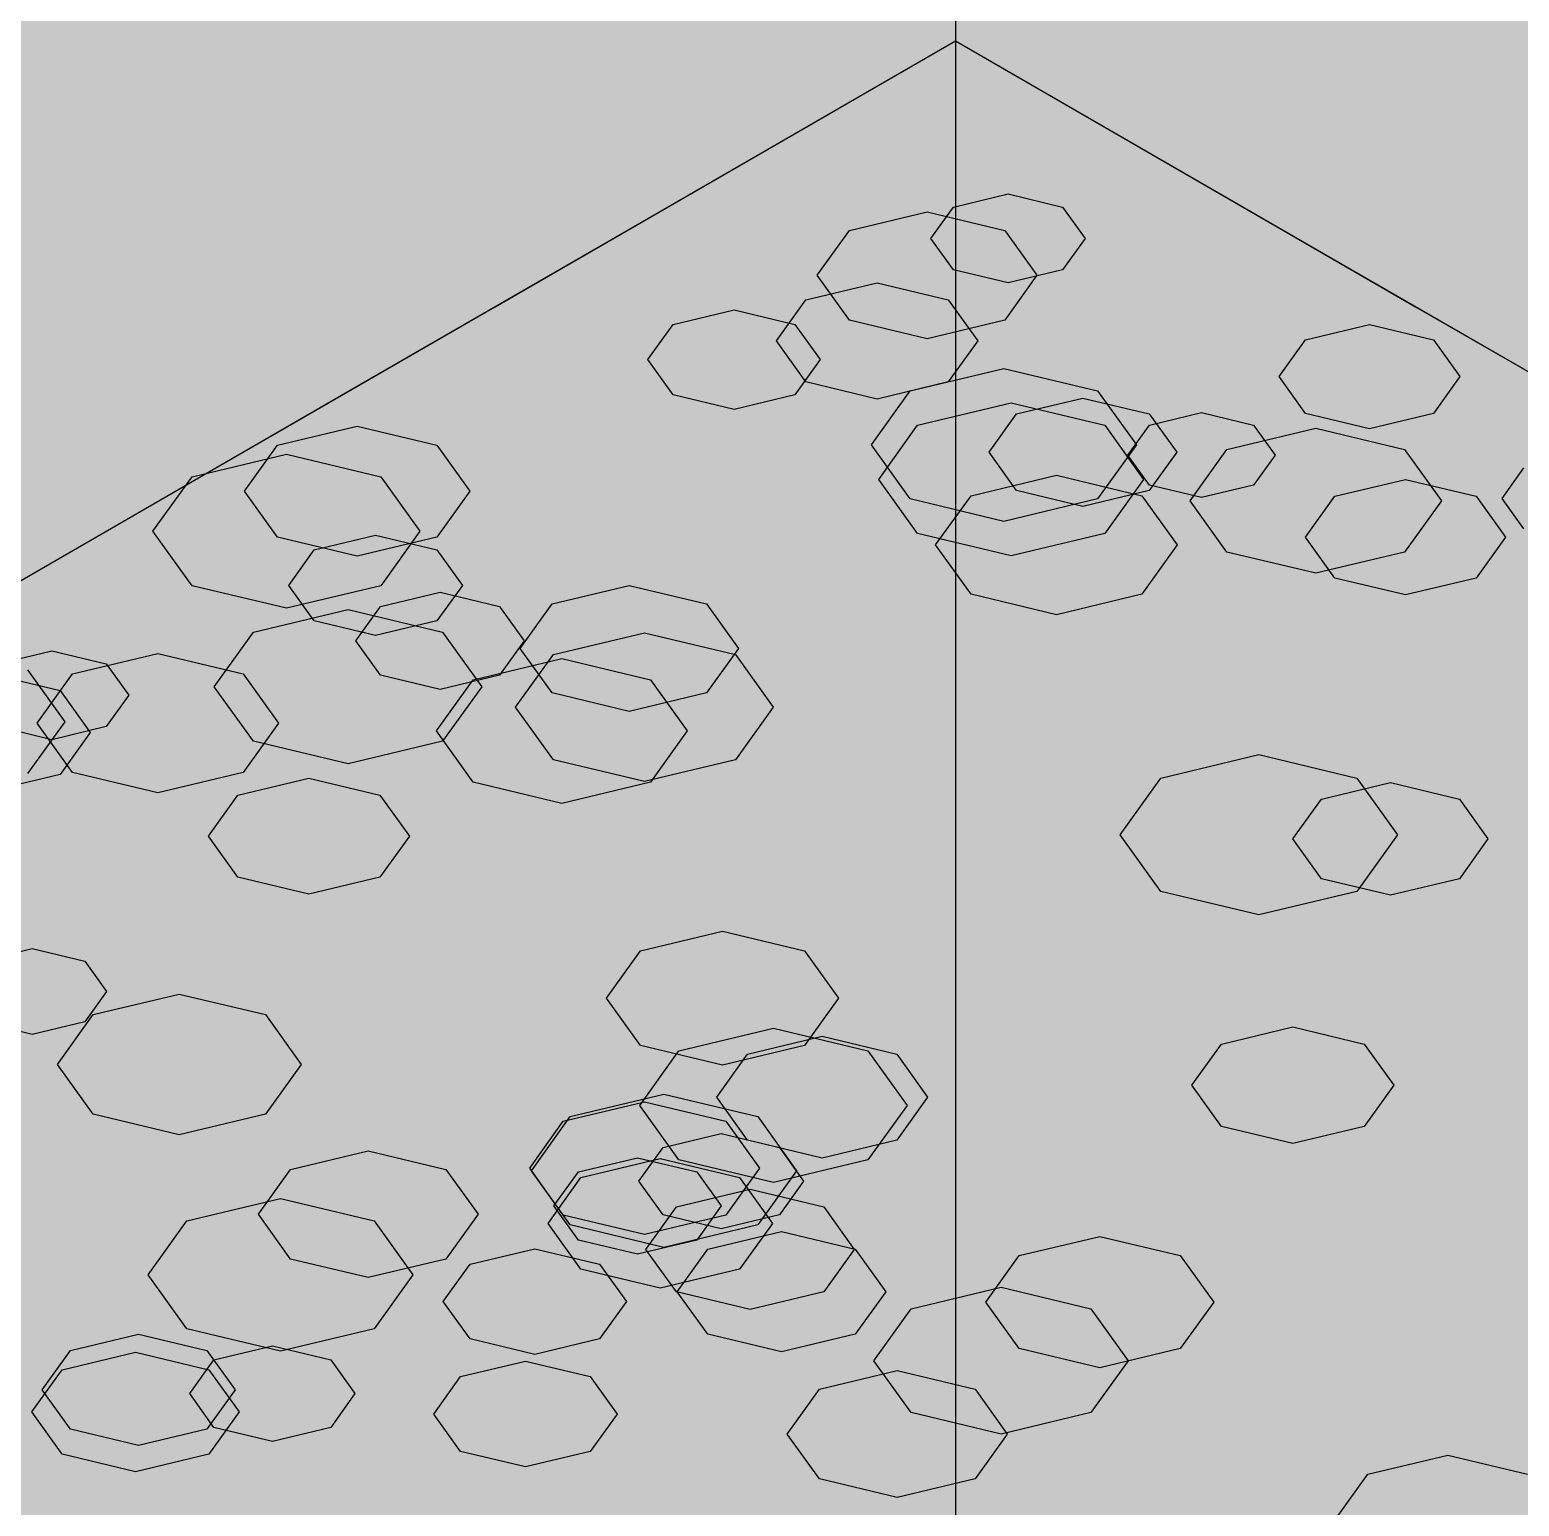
# Model space of a CAD drawing. Header units: metres. Extents: x 0 to 14.2, y 0 to 5.9.
# Drawn here: x 2.3184 to 2.5286, y 4.0633 to 4.2716 of the extents above; entities that cross this region are included whole.
import ezdxf

# ---------------------------------------------------------------- set-up
doc = ezdxf.new("R2010")
doc.units = ezdxf.units.M
doc.header["$LTSCALE"] = 0.25
doc.layers.add('ISO-ARISTAS', color=8, linetype='CONTINUOUS')
doc.layers.add('ISO-CONCRETO-SUP', color=254, linetype='CONTINUOUS', true_color=0xe8e8e8)

msp = doc.modelspace()

# ---------------------------------------------------------------- linework, layer by layer
at = {"layer": 'ISO-ARISTAS', "color": 250}
for p, q in [((2.44904, 4.33), (2.44904, 4.27)), ((2.38409, 4.2325), (2.44904, 4.27)), ((2.40574, 4.245), (2.44904, 4.27)), ((2.44904, 4.27), (2.44904, 4.195)), ((2.44904, 4.27), (2.51399, 4.2325)), ((2.44904, 4.27), (2.501, 4.24)), ((2.44879, 4.24656), (2.45647, 4.2484)), ((2.45647, 4.2484), (2.46415, 4.24656)), ((2.43408, 4.24327), (2.44504, 4.24589)), ((2.44504, 4.24589), (2.45601, 4.24327)), ((2.4456, 4.24213), (2.44879, 4.24656)), ((2.46415, 4.24656), (2.46734, 4.24213)), ((2.36244, 4.22), (2.40574, 4.245)), ((2.42953, 4.23693), (2.43408, 4.24327)), ((2.44879, 4.23769), (2.4456, 4.24213)), ((2.45601, 4.24327), (2.46055, 4.23693)), ((2.46734, 4.24213), (2.46415, 4.23769)), ((2.501, 4.24), (2.55296, 4.21)), ((2.45647, 4.23585), (2.44879, 4.23769)), ((2.46415, 4.23769), (2.45647, 4.23585)), ((2.42794, 4.23348), (2.43799, 4.23588)), ((2.43408, 4.2306), (2.42953, 4.23693)), ((2.43799, 4.23588), (2.44804, 4.23348)), ((2.46055, 4.23693), (2.45601, 4.2306)), ((2.42378, 4.22768), (2.42794, 4.23348)), ((2.44804, 4.23348), (2.4522, 4.22768)), ((2.31913, 4.195), (2.38409, 4.2325)), ((2.4092, 4.23), (2.41781, 4.23206)), ((2.41781, 4.23206), (2.42641, 4.23)), ((2.51399, 4.2325), (2.57894, 4.195)), ((2.40564, 4.22503), (2.4092, 4.23)), ((2.42641, 4.23), (2.42998, 4.22503)), ((2.44504, 4.22798), (2.43408, 4.2306)), ((2.45601, 4.2306), (2.44504, 4.22798)), ((2.49847, 4.22784), (2.50748, 4.22999)), ((2.50748, 4.22999), (2.5165, 4.22784)), ((2.42794, 4.22188), (2.42378, 4.22768)), ((2.4522, 4.22768), (2.44804, 4.22188)), ((2.49474, 4.22264), (2.49847, 4.22784)), ((2.5165, 4.22784), (2.52023, 4.22264)), ((2.4092, 4.22007), (2.40564, 4.22503)), ((2.42998, 4.22503), (2.42641, 4.22007)), ((2.44267, 4.22063), (2.4559, 4.22379)), ((2.4559, 4.22379), (2.46912, 4.22063)), ((2.49847, 4.21743), (2.49474, 4.22264)), ((2.52023, 4.22264), (2.5165, 4.21743)), ((2.43799, 4.21947), (2.42794, 4.22188)), ((2.4372, 4.213), (2.44267, 4.22063)), ((2.44804, 4.22188), (2.43799, 4.21947)), ((2.46912, 4.22063), (2.47459, 4.213)), ((2.31913, 4.195), (2.36244, 4.22)), ((2.41781, 4.21801), (2.4092, 4.22007)), ((2.42641, 4.22007), (2.41781, 4.21801)), ((2.44371, 4.21576), (2.45692, 4.21892)), ((2.45692, 4.21892), (2.47012, 4.21576)), ((2.45769, 4.21737), (2.46705, 4.21961)), ((2.46705, 4.21961), (2.4764, 4.21737)), ((2.45381, 4.21197), (2.45769, 4.21737)), ((2.4764, 4.21737), (2.48028, 4.21197)), ((2.47643, 4.21579), (2.48378, 4.21755)), ((2.48378, 4.21755), (2.49112, 4.21579)), ((2.50748, 4.21528), (2.49847, 4.21743)), ((2.5165, 4.21743), (2.50748, 4.21528)), ((2.35338, 4.21297), (2.36462, 4.21566)), ((2.36462, 4.21566), (2.37586, 4.21297)), ((2.43825, 4.20814), (2.44371, 4.21576)), ((2.47012, 4.21576), (2.47559, 4.20814)), ((2.47339, 4.21155), (2.47643, 4.21579)), ((2.48735, 4.21236), (2.49989, 4.21535)), ((2.49112, 4.21579), (2.49416, 4.21155)), ((2.49989, 4.21535), (2.51242, 4.21236)), ((2.34873, 4.20648), (2.35338, 4.21297)), ((2.37586, 4.21297), (2.38052, 4.20648)), ((2.44267, 4.20537), (2.4372, 4.213)), ((2.45769, 4.20656), (2.45381, 4.21197)), ((2.47459, 4.213), (2.46912, 4.20537)), ((2.48028, 4.21197), (2.4764, 4.20656)), ((2.48215, 4.20512), (2.48735, 4.21236)), ((2.51242, 4.21236), (2.51762, 4.20512)), ((2.34133, 4.20851), (2.35465, 4.2117)), ((2.35465, 4.2117), (2.36797, 4.20851)), ((2.47643, 4.20731), (2.47339, 4.21155)), ((2.49416, 4.21155), (2.49112, 4.20731)), ((2.33581, 4.20082), (2.34133, 4.20851)), ((2.36797, 4.20851), (2.37349, 4.20082)), ((2.44371, 4.20052), (2.43825, 4.20814)), ((2.45126, 4.20583), (2.46331, 4.20872)), ((2.46331, 4.20872), (2.47536, 4.20583)), ((2.47559, 4.20814), (2.47012, 4.20052)), ((2.50257, 4.20575), (2.51255, 4.20813)), ((2.51255, 4.20813), (2.52254, 4.20575)), ((2.52619, 4.20546), (2.52927, 4.20974)), ((2.35338, 4.19999), (2.34873, 4.20648)), ((2.38052, 4.20648), (2.37586, 4.19999)), ((2.44626, 4.19888), (2.45126, 4.20583)), ((2.46705, 4.20433), (2.45769, 4.20656)), ((2.4764, 4.20656), (2.46705, 4.20433)), ((2.47536, 4.20583), (2.48035, 4.19888)), ((2.48378, 4.20556), (2.47643, 4.20731)), ((2.49112, 4.20731), (2.48378, 4.20556)), ((2.49844, 4.19998), (2.50257, 4.20575)), ((2.52254, 4.20575), (2.52667, 4.19998)), ((2.4559, 4.2022), (2.44267, 4.20537)), ((2.46912, 4.20537), (2.4559, 4.2022)), ((2.48735, 4.19788), (2.48215, 4.20512)), ((2.51762, 4.20512), (2.51242, 4.19788)), ((2.52927, 4.20117), (2.52619, 4.20546)), ((2.34133, 4.19313), (2.33581, 4.20082)), ((2.36462, 4.19731), (2.35338, 4.19999)), ((2.35857, 4.19818), (2.36723, 4.20025)), ((2.37586, 4.19999), (2.36462, 4.19731)), ((2.36723, 4.20025), (2.37588, 4.19818)), ((2.37349, 4.20082), (2.36797, 4.19313)), ((2.45692, 4.19736), (2.44371, 4.20052)), ((2.47012, 4.20052), (2.45692, 4.19736)), ((2.50257, 4.19422), (2.49844, 4.19998)), ((2.52667, 4.19998), (2.52254, 4.19422)), ((2.35499, 4.19318), (2.35857, 4.19818)), ((2.37588, 4.19818), (2.37947, 4.19318)), ((2.45126, 4.19192), (2.44626, 4.19888)), ((2.48035, 4.19888), (2.47536, 4.19192)), ((2.49989, 4.19488), (2.48735, 4.19788)), ((2.51242, 4.19788), (2.49989, 4.19488)), ((2.25418, 4.1575), (2.31913, 4.195)), ((2.27583, 4.17), (2.31913, 4.195)), ((2.35465, 4.18995), (2.34133, 4.19313)), ((2.36797, 4.19313), (2.35465, 4.18995)), ((2.35857, 4.18818), (2.35499, 4.19318)), ((2.37947, 4.19318), (2.37588, 4.18818)), ((2.39213, 4.19057), (2.40302, 4.19318)), ((2.40302, 4.19318), (2.41391, 4.19057)), ((2.44904, 4.195), (2.44904, 4.12)), ((2.51255, 4.19183), (2.50257, 4.19422)), ((2.52254, 4.19422), (2.51255, 4.19183)), ((2.36791, 4.19021), (2.37632, 4.19222)), ((2.37632, 4.19222), (2.38472, 4.19021)), ((2.46331, 4.18904), (2.45126, 4.19192)), ((2.47536, 4.19192), (2.46331, 4.18904)), ((2.35, 4.18659), (2.36334, 4.18978)), ((2.36334, 4.18978), (2.37668, 4.18659)), ((2.36443, 4.18536), (2.36791, 4.19021)), ((2.38472, 4.19021), (2.3882, 4.18536)), ((2.38761, 4.18428), (2.39213, 4.19057)), ((2.41391, 4.19057), (2.41842, 4.18428)), ((2.36723, 4.18611), (2.35857, 4.18818)), ((2.37588, 4.18818), (2.36723, 4.18611)), ((2.34447, 4.17888), (2.35, 4.18659)), ((2.36791, 4.18051), (2.36443, 4.18536)), ((2.37668, 4.18659), (2.38221, 4.17888)), ((2.3882, 4.18536), (2.38472, 4.18051)), ((2.39231, 4.18343), (2.40516, 4.1865)), ((2.40516, 4.1865), (2.41801, 4.18343)), ((2.31387, 4.18211), (2.32155, 4.18395)), ((2.32155, 4.18395), (2.32922, 4.18211)), ((2.32446, 4.1807), (2.3365, 4.18358)), ((2.3365, 4.18358), (2.34853, 4.1807)), ((2.38098, 4.17987), (2.39349, 4.18286)), ((2.38699, 4.17601), (2.39231, 4.18343)), ((2.39213, 4.178), (2.38761, 4.18428)), ((2.39349, 4.18286), (2.406, 4.17987)), ((2.41842, 4.18428), (2.41391, 4.178)), ((2.41801, 4.18343), (2.42333, 4.17601)), ((2.31244, 4.18079), (2.3227, 4.17834)), ((2.31812, 4.18127), (2.32338, 4.17395)), ((2.31948, 4.17375), (2.32446, 4.1807)), ((2.32922, 4.18211), (2.3324, 4.17768)), ((2.34853, 4.1807), (2.35352, 4.17375)), ((2.37632, 4.1785), (2.36791, 4.18051)), ((2.38472, 4.18051), (2.37632, 4.1785)), ((2.3227, 4.17834), (2.32695, 4.17241)), ((2.35, 4.17118), (2.34447, 4.17888)), ((2.3758, 4.17264), (2.38098, 4.17987)), ((2.38221, 4.17888), (2.37668, 4.17118)), ((2.406, 4.17987), (2.41119, 4.17264)), ((2.3324, 4.17768), (2.32922, 4.17325)), ((2.40302, 4.17539), (2.39213, 4.178)), ((2.41391, 4.178), (2.40302, 4.17539)), ((2.39231, 4.16859), (2.38699, 4.17601)), ((2.42333, 4.17601), (2.41801, 4.16859)), ((2.32155, 4.17141), (2.31387, 4.17325)), ((2.32338, 4.17395), (2.31812, 4.16663)), ((2.32446, 4.1668), (2.31948, 4.17375)), ((2.32922, 4.17325), (2.32155, 4.17141)), ((2.32695, 4.17241), (2.3227, 4.16649)), ((2.35352, 4.17375), (2.34853, 4.1668)), ((2.38098, 4.16542), (2.3758, 4.17264)), ((2.41119, 4.17264), (2.406, 4.16542)), ((2.36334, 4.16799), (2.35, 4.17118)), ((2.37668, 4.17118), (2.36334, 4.16799)), ((2.40516, 4.16552), (2.39231, 4.16859)), ((2.41801, 4.16859), (2.40516, 4.16552)), ((2.47802, 4.16599), (2.49186, 4.1693)), ((2.49186, 4.1693), (2.5057, 4.16599)), ((2.3227, 4.16649), (2.31244, 4.16403)), ((2.3365, 4.16393), (2.32446, 4.1668)), ((2.34853, 4.1668), (2.3365, 4.16393)), ((2.34779, 4.16359), (2.35782, 4.16599)), ((2.35782, 4.16599), (2.36785, 4.16359)), ((2.47229, 4.158), (2.47802, 4.16599)), ((2.5057, 4.16599), (2.51144, 4.158)), ((2.34364, 4.1578), (2.34779, 4.16359)), ((2.36785, 4.16359), (2.372, 4.1578)), ((2.39349, 4.16243), (2.38098, 4.16542)), ((2.406, 4.16542), (2.39349, 4.16243)), ((2.50069, 4.16303), (2.51043, 4.16535)), ((2.51043, 4.16535), (2.52016, 4.16303)), ((2.49666, 4.15741), (2.50069, 4.16303)), ((2.52016, 4.16303), (2.52419, 4.15741)), ((2.34779, 4.15201), (2.34364, 4.1578)), ((2.372, 4.1578), (2.36785, 4.15201)), ((2.47802, 4.15001), (2.47229, 4.158)), ((2.50069, 4.15179), (2.49666, 4.15741)), ((2.51144, 4.158), (2.5057, 4.15001)), ((2.52419, 4.15741), (2.52016, 4.15179)), ((2.35782, 4.14961), (2.34779, 4.15201)), ((2.36785, 4.15201), (2.35782, 4.14961)), ((2.51043, 4.14946), (2.50069, 4.15179)), ((2.52016, 4.15179), (2.51043, 4.14946)), ((2.49186, 4.1467), (2.47802, 4.15001)), ((2.5057, 4.15001), (2.49186, 4.1467)), ((2.4046, 4.14164), (2.41619, 4.14441)), ((2.41619, 4.14441), (2.42777, 4.14164)), ((2.31139, 4.14016), (2.31879, 4.14193)), ((2.31879, 4.14193), (2.32619, 4.14016)), ((2.39981, 4.13495), (2.4046, 4.14164)), ((2.42777, 4.14164), (2.43257, 4.13495)), ((2.32619, 4.14016), (2.32926, 4.13588)), ((2.32926, 4.13588), (2.32619, 4.13161)), ((2.32736, 4.13262), (2.33952, 4.13553)), ((2.33952, 4.13553), (2.35168, 4.13262)), ((2.4046, 4.12826), (2.39981, 4.13495)), ((2.43257, 4.13495), (2.42777, 4.12826)), ((2.32233, 4.1256), (2.32736, 4.13262)), ((2.35168, 4.13262), (2.35672, 4.1256)), ((2.31879, 4.12984), (2.31139, 4.13161)), ((2.32619, 4.13161), (2.31879, 4.12984)), ((2.41004, 4.12752), (2.42337, 4.13071)), ((2.42337, 4.13071), (2.4367, 4.12752)), ((2.4866, 4.12847), (2.49667, 4.13088)), ((2.49667, 4.13088), (2.50674, 4.12847)), ((2.41619, 4.12549), (2.4046, 4.12826)), ((2.42777, 4.12826), (2.41619, 4.12549)), ((2.41972, 4.12704), (2.43024, 4.12956)), ((2.43024, 4.12956), (2.44077, 4.12704)), ((2.48243, 4.12266), (2.4866, 4.12847)), ((2.50674, 4.12847), (2.51091, 4.12266)), ((2.40452, 4.11982), (2.41004, 4.12752)), ((2.41536, 4.12097), (2.41972, 4.12704)), ((2.4367, 4.12752), (2.44222, 4.11982)), ((2.44077, 4.12704), (2.44512, 4.12097)), ((2.32736, 4.11858), (2.32233, 4.1256)), ((2.35672, 4.1256), (2.35168, 4.11858)), ((2.4866, 4.11685), (2.48243, 4.12266)), ((2.51091, 4.12266), (2.50674, 4.11685)), ((2.39371, 4.11757), (2.40518, 4.12031)), ((2.39469, 4.11823), (2.40792, 4.12139)), ((2.41004, 4.11213), (2.40452, 4.11982)), ((2.40518, 4.12031), (2.41665, 4.11757)), ((2.40792, 4.12139), (2.42116, 4.11823)), ((2.41972, 4.11489), (2.41536, 4.12097)), ((2.44222, 4.11982), (2.4367, 4.11213)), ((2.44512, 4.12097), (2.44077, 4.11489)), ((2.44904, 4.12), (2.44904, 4.045)), ((2.33952, 4.11568), (2.32736, 4.11858)), ((2.35168, 4.11858), (2.33952, 4.11568)), ((2.38897, 4.11095), (2.39371, 4.11757)), ((2.38921, 4.11059), (2.39469, 4.11823)), ((2.41665, 4.11757), (2.4214, 4.11095)), ((2.42116, 4.11823), (2.42664, 4.11059)), ((2.40779, 4.11386), (2.41601, 4.11583)), ((2.41601, 4.11583), (2.42422, 4.11386)), ((2.49667, 4.11444), (2.4866, 4.11685)), ((2.50674, 4.11685), (2.49667, 4.11444)), ((2.35524, 4.11078), (2.36619, 4.1134)), ((2.36619, 4.1134), (2.37715, 4.11078)), ((2.40438, 4.10912), (2.40779, 4.11386)), ((2.43024, 4.11237), (2.41972, 4.11489)), ((2.42422, 4.11386), (2.42763, 4.10912)), ((2.44077, 4.11489), (2.43024, 4.11237)), ((2.39585, 4.11045), (2.40419, 4.11244)), ((2.3962, 4.10964), (2.4074, 4.11231)), ((2.40419, 4.11244), (2.41254, 4.11045)), ((2.4074, 4.11231), (2.41859, 4.10964)), ((2.42337, 4.10894), (2.41004, 4.11213)), ((2.4367, 4.11213), (2.42337, 4.10894)), ((2.3507, 4.10446), (2.35524, 4.11078)), ((2.37715, 4.11078), (2.38168, 4.10446)), ((2.39371, 4.10433), (2.38897, 4.11095)), ((2.39469, 4.10295), (2.38921, 4.11059)), ((2.39157, 4.10317), (2.3962, 4.10964)), ((2.39239, 4.10563), (2.39585, 4.11045)), ((2.40779, 4.10437), (2.40438, 4.10912)), ((2.41254, 4.11045), (2.416, 4.10563)), ((2.4214, 4.11095), (2.41665, 4.10433)), ((2.41859, 4.10964), (2.42323, 4.10317)), ((2.42664, 4.11059), (2.42116, 4.10295)), ((2.42763, 4.10912), (2.42422, 4.10437)), ((2.40969, 4.1055), (2.42008, 4.10798)), ((2.42008, 4.10798), (2.43047, 4.1055)), ((2.3406, 4.10353), (2.35381, 4.10669)), ((2.35381, 4.10669), (2.36701, 4.10353)), ((2.39585, 4.10081), (2.39239, 4.10563)), ((2.40538, 4.0995), (2.40969, 4.1055)), ((2.416, 4.10563), (2.41254, 4.10081)), ((2.43047, 4.1055), (2.43477, 4.0995)), ((2.33513, 4.09591), (2.3406, 4.10353)), ((2.35524, 4.09814), (2.3507, 4.10446)), ((2.36701, 4.10353), (2.37248, 4.09591)), ((2.38168, 4.10446), (2.37715, 4.09814)), ((2.3962, 4.09671), (2.39157, 4.10317)), ((2.40518, 4.10159), (2.39371, 4.10433)), ((2.40792, 4.09978), (2.39469, 4.10295)), ((2.41665, 4.10433), (2.40518, 4.10159)), ((2.41601, 4.10241), (2.40779, 4.10437)), ((2.42116, 4.10295), (2.40792, 4.09978)), ((2.42422, 4.10437), (2.41601, 4.10241)), ((2.42323, 4.10317), (2.41859, 4.09671)), ((2.40419, 4.09881), (2.39585, 4.10081)), ((2.41254, 4.10081), (2.40419, 4.09881)), ((2.41409, 4.09954), (2.4245, 4.10203)), ((2.4245, 4.10203), (2.43491, 4.09954)), ((2.45805, 4.09863), (2.46941, 4.10134)), ((2.46941, 4.10134), (2.48078, 4.09863)), ((2.38056, 4.09742), (2.3897, 4.0996)), ((2.3897, 4.0996), (2.39884, 4.09742)), ((2.40969, 4.0935), (2.40538, 4.0995)), ((2.40978, 4.09353), (2.41409, 4.09954)), ((2.43477, 4.0995), (2.43047, 4.0935)), ((2.43491, 4.09954), (2.43922, 4.09353)), ((2.45334, 4.09206), (2.45805, 4.09863)), ((2.48078, 4.09863), (2.48549, 4.09206)), ((2.36619, 4.09552), (2.35524, 4.09814)), ((2.37715, 4.09814), (2.36619, 4.09552)), ((2.37678, 4.09214), (2.38056, 4.09742)), ((2.4074, 4.09403), (2.3962, 4.09671)), ((2.39884, 4.09742), (2.40262, 4.09214)), ((2.41859, 4.09671), (2.4074, 4.09403)), ((2.3406, 4.08828), (2.33513, 4.09591)), ((2.37248, 4.09591), (2.36701, 4.08828)), ((2.44279, 4.09113), (2.45548, 4.09416)), ((2.45548, 4.09416), (2.46817, 4.09113)), ((2.38056, 4.08687), (2.37678, 4.09214)), ((2.40262, 4.09214), (2.39884, 4.08687)), ((2.42008, 4.09102), (2.40969, 4.0935)), ((2.41409, 4.08752), (2.40978, 4.09353)), ((2.43047, 4.0935), (2.42008, 4.09102)), ((2.43922, 4.09353), (2.43491, 4.08752)), ((2.45805, 4.0855), (2.45334, 4.09206)), ((2.48549, 4.09206), (2.48078, 4.0855)), ((2.43753, 4.0838), (2.44279, 4.09113)), ((2.46817, 4.09113), (2.47342, 4.0838)), ((2.35381, 4.08512), (2.3406, 4.08828)), ((2.36701, 4.08828), (2.35381, 4.08512)), ((2.32417, 4.08522), (2.33379, 4.08752)), ((2.33379, 4.08752), (2.34341, 4.08522)), ((2.34442, 4.08391), (2.35266, 4.08588)), ((2.35266, 4.08588), (2.3609, 4.08391)), ((2.3897, 4.08468), (2.38056, 4.08687)), ((2.39884, 4.08687), (2.3897, 4.08468)), ((2.4245, 4.08503), (2.41409, 4.08752)), ((2.43491, 4.08752), (2.4245, 4.08503)), ((2.32019, 4.07967), (2.32417, 4.08522)), ((2.32302, 4.08253), (2.33335, 4.085)), ((2.33335, 4.085), (2.34368, 4.08253)), ((2.341, 4.07915), (2.34442, 4.08391)), ((2.34341, 4.08522), (2.34739, 4.07967)), ((2.3609, 4.08391), (2.36432, 4.07915)), ((2.37922, 4.08155), (2.38837, 4.08374)), ((2.38837, 4.08374), (2.39751, 4.08155)), ((2.44279, 4.07647), (2.43753, 4.0838)), ((2.46941, 4.08278), (2.45805, 4.0855)), ((2.47342, 4.0838), (2.46817, 4.07647)), ((2.48078, 4.0855), (2.46941, 4.08278)), ((2.31874, 4.07656), (2.32302, 4.08253)), ((2.34368, 4.08253), (2.34796, 4.07656)), ((2.37543, 4.07627), (2.37922, 4.08155)), ((2.39751, 4.08155), (2.4013, 4.07627)), ((2.42986, 4.07979), (2.44084, 4.08242)), ((2.44084, 4.08242), (2.45182, 4.07979)), ((2.32417, 4.07412), (2.32019, 4.07967)), ((2.34739, 4.07967), (2.34341, 4.07412)), ((2.42532, 4.07345), (2.42986, 4.07979)), ((2.45182, 4.07979), (2.45637, 4.07345)), ((2.34442, 4.07439), (2.341, 4.07915)), ((2.36432, 4.07915), (2.3609, 4.07439)), ((2.32302, 4.0706), (2.31874, 4.07656)), ((2.34796, 4.07656), (2.34368, 4.0706)), ((2.37922, 4.07099), (2.37543, 4.07627)), ((2.4013, 4.07627), (2.39751, 4.07099)), ((2.45548, 4.07344), (2.44279, 4.07647)), ((2.46817, 4.07647), (2.45548, 4.07344)), ((2.33379, 4.07182), (2.32417, 4.07412)), ((2.34341, 4.07412), (2.33379, 4.07182)), ((2.35266, 4.07242), (2.34442, 4.07439)), ((2.3609, 4.07439), (2.35266, 4.07242)), ((2.42986, 4.06712), (2.42532, 4.07345)), ((2.45637, 4.07345), (2.45182, 4.06712)), ((2.33335, 4.06813), (2.32302, 4.0706)), ((2.34368, 4.0706), (2.33335, 4.06813)), ((2.38837, 4.0688), (2.37922, 4.07099)), ((2.39751, 4.07099), (2.38837, 4.0688)), ((2.50726, 4.06779), (2.51851, 4.07049)), ((2.51851, 4.07049), (2.52977, 4.06779)), ((2.44084, 4.06449), (2.42986, 4.06712)), ((2.45182, 4.06712), (2.44084, 4.06449)), ((2.50259, 4.06129), (2.50726, 4.06779))]:
    msp.add_line(p, q, dxfattribs=at)
at = {"layer": 'ISO-CONCRETO-SUP', "true_color": 0xadada8}
for points in [[(2.26934, 4.32375), (2.52806, 4.17438), (2.26934, 4.57375), (2.52806, 4.42438)], [(2.18274, 4.27375), (2.44146, 4.12438), (2.18274, 4.52375), (2.44146, 4.37438)], [(2.44363, 4.37312), (2.70235, 4.22375), (2.44363, 4.47313), (2.70235, 4.32375)], [(2.52806, 4.17438), (2.78679, 4.025), (2.52806, 4.42438), (2.78679, 4.275)], [(2.44146, 4.12438), (2.70019, 3.975), (2.44146, 4.37438), (2.70019, 4.225)], [(2.26934, 4.07375), (2.52806, 3.92438), (2.26934, 4.32375), (2.52806, 4.17438)], [(2.18274, 4.02375), (2.44146, 3.87438), (2.18274, 4.27375), (2.44146, 4.12438)], [(2.52806, 3.92438), (2.78679, 3.775), (2.52806, 4.17438), (2.78679, 4.025)], [(2.44146, 3.87438), (2.70019, 3.725), (2.44146, 4.12438), (2.70019, 3.975)]]:
    msp.add_solid(points, dxfattribs=at)
at = {"layer": 'ISO-CONCRETO-SUP', "true_color": 0xc0c0ba}
for points in [[(2.44363, 4.47313), (2.70235, 4.32375), (2.27042, 4.37312), (2.52915, 4.22375)], [(2.52806, 4.42438), (2.78679, 4.275), (2.44146, 4.37438), (2.70019, 4.225)], [(2.27042, 4.37312), (2.52915, 4.22375), (2.09722, 4.27313), (2.35594, 4.12375)], [(2.44363, 4.37312), (2.70235, 4.22375), (2.27042, 4.27313), (2.52915, 4.12375)], [(2.09722, 4.27313), (2.35594, 4.12375), (1.92401, 4.17313), (2.18274, 4.02375)], [(2.27042, 4.27313), (2.52915, 4.12375), (2.09722, 4.17313), (2.35594, 4.02375)], [(2.52915, 4.22375), (2.78787, 4.07438), (2.35594, 4.12375), (2.61467, 3.97438)], [(2.09722, 4.17313), (2.35594, 4.02375), (1.92401, 4.07313), (2.18274, 3.92375)], [(2.35594, 4.12375), (2.61467, 3.97438), (2.18274, 4.02375), (2.44146, 3.87438)], [(2.52915, 4.12375), (2.78787, 3.97438), (2.35594, 4.02375), (2.61467, 3.87438)], [(2.26934, 4.07375), (2.52806, 3.92438), (2.18274, 4.02375), (2.44146, 3.87438)]]:
    msp.add_solid(points, dxfattribs=at)
at = {"layer": 'ISO-CONCRETO-SUP', "true_color": 0xadbfc4}
for points in [[(2.51399, 4.2925), (2.57894, 4.255), (2.51399, 4.3525), (2.57894, 4.315)], [(2.44904, 4.27), (2.51399, 4.2325), (2.44904, 4.33), (2.51399, 4.2925)], [(2.51399, 4.2325), (2.57894, 4.195), (2.51399, 4.2925), (2.57894, 4.255)]]:
    msp.add_solid(points, dxfattribs=at)
at = {"layer": 'ISO-CONCRETO-SUP', "true_color": 0x9babaf}
for points in [[(2.44904, 4.195), (2.38409, 4.1575), (2.44904, 4.27), (2.38409, 4.2325)], [(2.38409, 4.1575), (2.31913, 4.12), (2.38409, 4.2325), (2.31913, 4.195)], [(2.31913, 4.12), (2.25418, 4.0825), (2.31913, 4.195), (2.25418, 4.1575)], [(2.44904, 4.12), (2.38409, 4.0825), (2.44904, 4.195), (2.38409, 4.1575)], [(2.38409, 4.0825), (2.31913, 4.045), (2.38409, 4.1575), (2.31913, 4.12)], [(2.31913, 4.045), (2.25418, 4.0075), (2.31913, 4.12), (2.25418, 4.0825)], [(2.44904, 4.045), (2.38409, 4.0075), (2.44904, 4.12), (2.38409, 4.0825)], [(2.38409, 4.0075), (2.31913, 3.97), (2.38409, 4.0825), (2.31913, 4.045)]]:
    msp.add_solid(points, dxfattribs=at)
at = {"layer": 'ISO-CONCRETO-SUP', "true_color": 0x645f58}
for points in [[(2.44904, 4.27), (2.501, 4.24), (2.40574, 4.245), (2.4577, 4.215)], [(2.40574, 4.245), (2.4577, 4.215), (2.36244, 4.22), (2.4144, 4.19)], [(2.501, 4.24), (2.55296, 4.21), (2.4577, 4.215), (2.50966, 4.185)], [(2.36244, 4.22), (2.4144, 4.19), (2.31913, 4.195), (2.3711, 4.165)], [(2.4577, 4.215), (2.50966, 4.185), (2.4144, 4.19), (2.46636, 4.16)], [(2.55296, 4.21), (2.60492, 4.18), (2.50966, 4.185), (2.56162, 4.155)], [(2.31913, 4.195), (2.3711, 4.165), (2.27583, 4.17), (2.32779, 4.14)], [(2.4144, 4.19), (2.46636, 4.16), (2.3711, 4.165), (2.42306, 4.135)], [(2.50966, 4.185), (2.56162, 4.155), (2.46636, 4.16), (2.51832, 4.13)], [(2.27583, 4.17), (2.32779, 4.14), (2.23253, 4.145), (2.28449, 4.115)], [(2.3711, 4.165), (2.42306, 4.135), (2.32779, 4.14), (2.37976, 4.11)], [(2.46636, 4.16), (2.51832, 4.13), (2.42306, 4.135), (2.47502, 4.105)], [(2.56162, 4.155), (2.61358, 4.125), (2.51832, 4.13), (2.57028, 4.1)], [(2.32779, 4.14), (2.37976, 4.11), (2.28449, 4.115), (2.33645, 4.085)], [(2.42306, 4.135), (2.47502, 4.105), (2.37976, 4.11), (2.43172, 4.08)], [(2.51832, 4.13), (2.57028, 4.1), (2.47502, 4.105), (2.52698, 4.075)], [(2.28449, 4.115), (2.33645, 4.085), (2.24119, 4.09), (2.29315, 4.06)], [(2.37976, 4.11), (2.43172, 4.08), (2.33645, 4.085), (2.38842, 4.055)], [(2.47502, 4.105), (2.52698, 4.075), (2.43172, 4.08), (2.48368, 4.05)], [(2.57028, 4.1), (2.62224, 4.07), (2.52698, 4.075), (2.57894, 4.045)], [(2.33645, 4.085), (2.38842, 4.055), (2.29315, 4.06), (2.34512, 4.03)], [(2.43172, 4.08), (2.48368, 4.05), (2.38842, 4.055), (2.44038, 4.025)], [(2.52698, 4.075), (2.57894, 4.045), (2.48368, 4.05), (2.53564, 4.02)]]:
    msp.add_solid(points, dxfattribs=at)
at = {"layer": 'ISO-CONCRETO-SUP', "true_color": 0x8f8679}
for points in [[(2.44879, 4.23769), (2.44879, 4.24656), (2.45647, 4.2484)], [(2.44879, 4.23769), (2.45647, 4.2484), (2.46415, 4.24656)], [(2.44879, 4.23769), (2.4456, 4.24213), (2.44879, 4.24656)], [(2.44879, 4.23769), (2.46415, 4.24656), (2.46734, 4.24213)], [(2.44879, 4.23769), (2.46734, 4.24213), (2.46415, 4.23769)], [(2.44879, 4.23769), (2.46415, 4.23769), (2.45647, 4.23585)], [(2.49847, 4.21743), (2.49847, 4.22784), (2.50748, 4.22999)], [(2.49847, 4.21743), (2.50748, 4.22999), (2.5165, 4.22784)], [(2.49847, 4.21743), (2.49474, 4.22264), (2.49847, 4.22784)], [(2.49847, 4.21743), (2.5165, 4.22784), (2.52023, 4.22264)], [(2.44267, 4.20537), (2.44267, 4.22063), (2.4559, 4.22379)], [(2.44267, 4.20537), (2.4559, 4.22379), (2.46912, 4.22063)], [(2.49847, 4.21743), (2.52023, 4.22264), (2.5165, 4.21743)], [(2.44267, 4.20537), (2.4372, 4.213), (2.44267, 4.22063)], [(2.44267, 4.20537), (2.46912, 4.22063), (2.47459, 4.213)], [(2.49847, 4.21743), (2.5165, 4.21743), (2.50748, 4.21528)], [(2.44267, 4.20537), (2.47459, 4.213), (2.46912, 4.20537)], [(2.45126, 4.19192), (2.45126, 4.20583), (2.46331, 4.20872)], [(2.45126, 4.19192), (2.46331, 4.20872), (2.47536, 4.20583)], [(2.50257, 4.19422), (2.50257, 4.20575), (2.51255, 4.20813)], [(2.50257, 4.19422), (2.51255, 4.20813), (2.52254, 4.20575)], [(2.45126, 4.19192), (2.44626, 4.19888), (2.45126, 4.20583)], [(2.45126, 4.19192), (2.47536, 4.20583), (2.48035, 4.19888)], [(2.50257, 4.19422), (2.49844, 4.19998), (2.50257, 4.20575)], [(2.50257, 4.19422), (2.52254, 4.20575), (2.52667, 4.19998)], [(2.44267, 4.20537), (2.46912, 4.20537), (2.4559, 4.2022)], [(2.50257, 4.19422), (2.52667, 4.19998), (2.52254, 4.19422)], [(2.45126, 4.19192), (2.48035, 4.19888), (2.47536, 4.19192)], [(2.50257, 4.19422), (2.52254, 4.19422), (2.51255, 4.19183)], [(2.45126, 4.19192), (2.47536, 4.19192), (2.46331, 4.18904)], [(2.39231, 4.16859), (2.39231, 4.18343), (2.40516, 4.1865)], [(2.39231, 4.16859), (2.40516, 4.1865), (2.41801, 4.18343)], [(2.39231, 4.16859), (2.38699, 4.17601), (2.39231, 4.18343)], [(2.39231, 4.16859), (2.41801, 4.18343), (2.42333, 4.17601)], [(2.39231, 4.16859), (2.42333, 4.17601), (2.41801, 4.16859)], [(2.39231, 4.16859), (2.41801, 4.16859), (2.40516, 4.16552)], [(2.4046, 4.12826), (2.4046, 4.14164), (2.41619, 4.14441)], [(2.4046, 4.12826), (2.41619, 4.14441), (2.42777, 4.14164)], [(2.4046, 4.12826), (2.39981, 4.13495), (2.4046, 4.14164)], [(2.4046, 4.12826), (2.42777, 4.14164), (2.43257, 4.13495)], [(2.32736, 4.11858), (2.32736, 4.13262), (2.33952, 4.13553)], [(2.32736, 4.11858), (2.33952, 4.13553), (2.35168, 4.13262)], [(2.4046, 4.12826), (2.43257, 4.13495), (2.42777, 4.12826)], [(2.32736, 4.11858), (2.32233, 4.1256), (2.32736, 4.13262)], [(2.32736, 4.11858), (2.35168, 4.13262), (2.35672, 4.1256)], [(2.4866, 4.11685), (2.4866, 4.12847), (2.49667, 4.13088)], [(2.4866, 4.11685), (2.49667, 4.13088), (2.50674, 4.12847)], [(2.4046, 4.12826), (2.42777, 4.12826), (2.41619, 4.12549)], [(2.41972, 4.11489), (2.41972, 4.12704), (2.43024, 4.12956)], [(2.41972, 4.11489), (2.43024, 4.12956), (2.44077, 4.12704)], [(2.4866, 4.11685), (2.48243, 4.12266), (2.4866, 4.12847)], [(2.4866, 4.11685), (2.50674, 4.12847), (2.51091, 4.12266)], [(2.41972, 4.11489), (2.41536, 4.12097), (2.41972, 4.12704)], [(2.41972, 4.11489), (2.44077, 4.12704), (2.44512, 4.12097)], [(2.32736, 4.11858), (2.35672, 4.1256), (2.35168, 4.11858)], [(2.4866, 4.11685), (2.51091, 4.12266), (2.50674, 4.11685)], [(2.41972, 4.11489), (2.44512, 4.12097), (2.44077, 4.11489)], [(2.32736, 4.11858), (2.35168, 4.11858), (2.33952, 4.11568)], [(2.4866, 4.11685), (2.50674, 4.11685), (2.49667, 4.11444)], [(2.41972, 4.11489), (2.44077, 4.11489), (2.43024, 4.11237)], [(2.34442, 4.07439), (2.34442, 4.08391), (2.35266, 4.08588)], [(2.34442, 4.07439), (2.35266, 4.08588), (2.3609, 4.08391)], [(2.32302, 4.0706), (2.32302, 4.08253), (2.33335, 4.085)], [(2.32302, 4.0706), (2.33335, 4.085), (2.34368, 4.08253)], [(2.34442, 4.07439), (2.341, 4.07915), (2.34442, 4.08391)], [(2.34442, 4.07439), (2.3609, 4.08391), (2.36432, 4.07915)], [(2.32302, 4.0706), (2.31874, 4.07656), (2.32302, 4.08253)], [(2.32302, 4.0706), (2.34368, 4.08253), (2.34796, 4.07656)], [(2.34442, 4.07439), (2.36432, 4.07915), (2.3609, 4.07439)], [(2.32302, 4.0706), (2.34796, 4.07656), (2.34368, 4.0706)], [(2.34442, 4.07439), (2.3609, 4.07439), (2.35266, 4.07242)], [(2.32302, 4.0706), (2.34368, 4.0706), (2.33335, 4.06813)]]:
    msp.add_solid(points, dxfattribs=at)
at = {"layer": 'ISO-CONCRETO-SUP', "true_color": 0x9a917f}
for points in [[(2.43408, 4.2306), (2.43408, 4.24327), (2.44504, 4.24589)], [(2.43408, 4.2306), (2.44504, 4.24589), (2.45601, 4.24327)], [(2.43408, 4.2306), (2.42953, 4.23693), (2.43408, 4.24327)], [(2.43408, 4.2306), (2.45601, 4.24327), (2.46055, 4.23693)], [(2.43408, 4.2306), (2.46055, 4.23693), (2.45601, 4.2306)], [(2.43408, 4.2306), (2.45601, 4.2306), (2.44504, 4.22798)], [(2.35338, 4.19999), (2.35338, 4.21297), (2.36462, 4.21566)], [(2.35338, 4.19999), (2.36462, 4.21566), (2.37586, 4.21297)], [(2.35338, 4.19999), (2.34873, 4.20648), (2.35338, 4.21297)], [(2.35338, 4.19999), (2.37586, 4.21297), (2.38052, 4.20648)], [(2.34133, 4.19313), (2.34133, 4.20851), (2.35465, 4.2117)], [(2.34133, 4.19313), (2.35465, 4.2117), (2.36797, 4.20851)], [(2.34133, 4.19313), (2.33581, 4.20082), (2.34133, 4.20851)], [(2.34133, 4.19313), (2.36797, 4.20851), (2.37349, 4.20082)], [(2.35338, 4.19999), (2.38052, 4.20648), (2.37586, 4.19999)], [(2.34133, 4.19313), (2.37349, 4.20082), (2.36797, 4.19313)], [(2.35338, 4.19999), (2.37586, 4.19999), (2.36462, 4.19731)], [(2.34133, 4.19313), (2.36797, 4.19313), (2.35465, 4.18995)], [(2.39213, 4.178), (2.39213, 4.19057), (2.40302, 4.19318)], [(2.39213, 4.178), (2.40302, 4.19318), (2.41391, 4.19057)], [(2.39213, 4.178), (2.38761, 4.18428), (2.39213, 4.19057)], [(2.39213, 4.178), (2.41391, 4.19057), (2.41842, 4.18428)], [(2.32446, 4.1668), (2.32446, 4.1807), (2.3365, 4.18358)], [(2.32446, 4.1668), (2.3365, 4.18358), (2.34853, 4.1807)], [(2.38098, 4.16542), (2.38098, 4.17987), (2.39349, 4.18286)], [(2.38098, 4.16542), (2.39349, 4.18286), (2.406, 4.17987)], [(2.39213, 4.178), (2.41842, 4.18428), (2.41391, 4.178)], [(2.30218, 4.16649), (2.31244, 4.18079), (2.3227, 4.17834)], [(2.32446, 4.1668), (2.31948, 4.17375), (2.32446, 4.1807)], [(2.32446, 4.1668), (2.34853, 4.1807), (2.35352, 4.17375)], [(2.30218, 4.16649), (2.3227, 4.17834), (2.32695, 4.17241)], [(2.38098, 4.16542), (2.3758, 4.17264), (2.38098, 4.17987)], [(2.38098, 4.16542), (2.406, 4.17987), (2.41119, 4.17264)], [(2.39213, 4.178), (2.41391, 4.178), (2.40302, 4.17539)], [(2.30218, 4.16649), (2.32695, 4.17241), (2.3227, 4.16649)], [(2.32446, 4.1668), (2.35352, 4.17375), (2.34853, 4.1668)], [(2.38098, 4.16542), (2.41119, 4.17264), (2.406, 4.16542)], [(2.30218, 4.16649), (2.3227, 4.16649), (2.31244, 4.16403)], [(2.32446, 4.1668), (2.34853, 4.1668), (2.3365, 4.16393)], [(2.34779, 4.15201), (2.34779, 4.16359), (2.35782, 4.16599)], [(2.34779, 4.15201), (2.35782, 4.16599), (2.36785, 4.16359)], [(2.34779, 4.15201), (2.34364, 4.1578), (2.34779, 4.16359)], [(2.34779, 4.15201), (2.36785, 4.16359), (2.372, 4.1578)], [(2.38098, 4.16542), (2.406, 4.16542), (2.39349, 4.16243)], [(2.34779, 4.15201), (2.372, 4.1578), (2.36785, 4.15201)], [(2.34779, 4.15201), (2.36785, 4.15201), (2.35782, 4.14961)], [(2.31139, 4.13161), (2.31139, 4.14016), (2.31879, 4.14193)], [(2.31139, 4.13161), (2.31879, 4.14193), (2.32619, 4.14016)], [(2.31139, 4.13161), (2.32619, 4.14016), (2.32926, 4.13588)], [(2.31139, 4.13161), (2.32926, 4.13588), (2.32619, 4.13161)], [(2.31139, 4.13161), (2.32619, 4.13161), (2.31879, 4.12984)], [(2.42986, 4.06712), (2.42986, 4.07979), (2.44084, 4.08242)], [(2.42986, 4.06712), (2.44084, 4.08242), (2.45182, 4.07979)], [(2.42986, 4.06712), (2.42532, 4.07345), (2.42986, 4.07979)], [(2.42986, 4.06712), (2.45182, 4.07979), (2.45637, 4.07345)], [(2.42986, 4.06712), (2.45637, 4.07345), (2.45182, 4.06712)], [(2.42986, 4.06712), (2.45182, 4.06712), (2.44084, 4.06449)]]:
    msp.add_solid(points, dxfattribs=at)
at = {"layer": 'ISO-CONCRETO-SUP', "true_color": 0x736d64}
for points in [[(2.42794, 4.22188), (2.42794, 4.23348), (2.43799, 4.23588)], [(2.42794, 4.22188), (2.43799, 4.23588), (2.44804, 4.23348)], [(2.42794, 4.22188), (2.42378, 4.22768), (2.42794, 4.23348)], [(2.42794, 4.22188), (2.44804, 4.23348), (2.4522, 4.22768)], [(2.42794, 4.22188), (2.4522, 4.22768), (2.44804, 4.22188)], [(2.42794, 4.22188), (2.44804, 4.22188), (2.43799, 4.21947)], [(2.36791, 4.18051), (2.36791, 4.19021), (2.37632, 4.19222)], [(2.36791, 4.18051), (2.37632, 4.19222), (2.38472, 4.19021)], [(2.36791, 4.18051), (2.36443, 4.18536), (2.36791, 4.19021)], [(2.36791, 4.18051), (2.38472, 4.19021), (2.3882, 4.18536)], [(2.36791, 4.18051), (2.3882, 4.18536), (2.38472, 4.18051)], [(2.36791, 4.18051), (2.38472, 4.18051), (2.37632, 4.1785)], [(2.50069, 4.15179), (2.50069, 4.16303), (2.51043, 4.16535)], [(2.50069, 4.15179), (2.51043, 4.16535), (2.52016, 4.16303)], [(2.50069, 4.15179), (2.49666, 4.15741), (2.50069, 4.16303)], [(2.50069, 4.15179), (2.52016, 4.16303), (2.52419, 4.15741)], [(2.50069, 4.15179), (2.52419, 4.15741), (2.52016, 4.15179)], [(2.50069, 4.15179), (2.52016, 4.15179), (2.51043, 4.14946)], [(2.39371, 4.10433), (2.39371, 4.11757), (2.40518, 4.12031)], [(2.39371, 4.10433), (2.40518, 4.12031), (2.41665, 4.11757)], [(2.39371, 4.10433), (2.38897, 4.11095), (2.39371, 4.11757)], [(2.39371, 4.10433), (2.41665, 4.11757), (2.4214, 4.11095)], [(2.39371, 4.10433), (2.4214, 4.11095), (2.41665, 4.10433)], [(2.39371, 4.10433), (2.41665, 4.10433), (2.40518, 4.10159)], [(2.41409, 4.08752), (2.41409, 4.09954), (2.4245, 4.10203)], [(2.41409, 4.08752), (2.4245, 4.10203), (2.43491, 4.09954)], [(2.41409, 4.08752), (2.40978, 4.09353), (2.41409, 4.09954)], [(2.41409, 4.08752), (2.43491, 4.09954), (2.43922, 4.09353)], [(2.41409, 4.08752), (2.43922, 4.09353), (2.43491, 4.08752)], [(2.41409, 4.08752), (2.43491, 4.08752), (2.4245, 4.08503)]]:
    msp.add_solid(points, dxfattribs=at)
at = {"layer": 'ISO-CONCRETO-SUP', "true_color": 0x867d70}
for points in [[(2.4092, 4.22007), (2.4092, 4.23), (2.41781, 4.23206)], [(2.4092, 4.22007), (2.41781, 4.23206), (2.42641, 4.23)], [(2.4092, 4.22007), (2.40564, 4.22503), (2.4092, 4.23)], [(2.4092, 4.22007), (2.42641, 4.23), (2.42998, 4.22503)], [(2.4092, 4.22007), (2.42998, 4.22503), (2.42641, 4.22007)], [(2.4092, 4.22007), (2.42641, 4.22007), (2.41781, 4.21801)], [(2.45769, 4.20656), (2.45769, 4.21737), (2.46705, 4.21961)], [(2.45769, 4.20656), (2.46705, 4.21961), (2.4764, 4.21737)], [(2.45769, 4.20656), (2.45381, 4.21197), (2.45769, 4.21737)], [(2.45769, 4.20656), (2.4764, 4.21737), (2.48028, 4.21197)], [(2.48735, 4.19788), (2.48735, 4.21236), (2.49989, 4.21535)], [(2.48735, 4.19788), (2.49989, 4.21535), (2.51242, 4.21236)], [(2.45769, 4.20656), (2.48028, 4.21197), (2.4764, 4.20656)], [(2.48735, 4.19788), (2.48215, 4.20512), (2.48735, 4.21236)], [(2.48735, 4.19788), (2.51242, 4.21236), (2.51762, 4.20512)], [(2.52927, 4.20117), (2.52619, 4.20546), (2.52927, 4.20974)], [(2.45769, 4.20656), (2.4764, 4.20656), (2.46705, 4.20433)], [(2.48735, 4.19788), (2.51762, 4.20512), (2.51242, 4.19788)], [(2.35857, 4.18818), (2.35857, 4.19818), (2.36723, 4.20025)], [(2.35857, 4.18818), (2.36723, 4.20025), (2.37588, 4.19818)], [(2.35857, 4.18818), (2.35499, 4.19318), (2.35857, 4.19818)], [(2.35857, 4.18818), (2.37588, 4.19818), (2.37947, 4.19318)], [(2.48735, 4.19788), (2.51242, 4.19788), (2.49989, 4.19488)], [(2.35857, 4.18818), (2.37947, 4.19318), (2.37588, 4.18818)], [(2.35857, 4.18818), (2.37588, 4.18818), (2.36723, 4.18611)], [(2.31387, 4.17325), (2.31387, 4.18211), (2.32155, 4.18395)], [(2.31387, 4.17325), (2.32155, 4.18395), (2.32922, 4.18211)], [(2.31387, 4.17325), (2.32922, 4.18211), (2.3324, 4.17768)], [(2.31387, 4.17325), (2.3324, 4.17768), (2.32922, 4.17325)], [(2.31387, 4.17325), (2.32922, 4.17325), (2.32155, 4.17141)], [(2.47802, 4.15001), (2.47802, 4.16599), (2.49186, 4.1693)], [(2.47802, 4.15001), (2.49186, 4.1693), (2.5057, 4.16599)], [(2.47802, 4.15001), (2.47229, 4.158), (2.47802, 4.16599)], [(2.47802, 4.15001), (2.5057, 4.16599), (2.51144, 4.158)], [(2.47802, 4.15001), (2.51144, 4.158), (2.5057, 4.15001)], [(2.47802, 4.15001), (2.5057, 4.15001), (2.49186, 4.1467)], [(2.39585, 4.10081), (2.39585, 4.11045), (2.40419, 4.11244)], [(2.39585, 4.10081), (2.40419, 4.11244), (2.41254, 4.11045)], [(2.3962, 4.09671), (2.3962, 4.10964), (2.4074, 4.11231)], [(2.3962, 4.09671), (2.4074, 4.11231), (2.41859, 4.10964)], [(2.3962, 4.09671), (2.39157, 4.10317), (2.3962, 4.10964)], [(2.39585, 4.10081), (2.39239, 4.10563), (2.39585, 4.11045)], [(2.39585, 4.10081), (2.41254, 4.11045), (2.416, 4.10563)], [(2.3962, 4.09671), (2.41859, 4.10964), (2.42323, 4.10317)], [(2.40969, 4.0935), (2.40969, 4.1055), (2.42008, 4.10798)], [(2.40969, 4.0935), (2.42008, 4.10798), (2.43047, 4.1055)], [(2.3406, 4.08828), (2.3406, 4.10353), (2.35381, 4.10669)], [(2.3406, 4.08828), (2.35381, 4.10669), (2.36701, 4.10353)], [(2.39585, 4.10081), (2.416, 4.10563), (2.41254, 4.10081)], [(2.40969, 4.0935), (2.40538, 4.0995), (2.40969, 4.1055)], [(2.40969, 4.0935), (2.43047, 4.1055), (2.43477, 4.0995)], [(2.3406, 4.08828), (2.33513, 4.09591), (2.3406, 4.10353)], [(2.3406, 4.08828), (2.36701, 4.10353), (2.37248, 4.09591)], [(2.3962, 4.09671), (2.42323, 4.10317), (2.41859, 4.09671)], [(2.39585, 4.10081), (2.41254, 4.10081), (2.40419, 4.09881)], [(2.38056, 4.08687), (2.38056, 4.09742), (2.3897, 4.0996)], [(2.38056, 4.08687), (2.3897, 4.0996), (2.39884, 4.09742)], [(2.40969, 4.0935), (2.43477, 4.0995), (2.43047, 4.0935)], [(2.38056, 4.08687), (2.37678, 4.09214), (2.38056, 4.09742)], [(2.38056, 4.08687), (2.39884, 4.09742), (2.40262, 4.09214)], [(2.3962, 4.09671), (2.41859, 4.09671), (2.4074, 4.09403)], [(2.3406, 4.08828), (2.37248, 4.09591), (2.36701, 4.08828)], [(2.44279, 4.07647), (2.44279, 4.09113), (2.45548, 4.09416)], [(2.44279, 4.07647), (2.45548, 4.09416), (2.46817, 4.09113)], [(2.38056, 4.08687), (2.40262, 4.09214), (2.39884, 4.08687)], [(2.40969, 4.0935), (2.43047, 4.0935), (2.42008, 4.09102)], [(2.44279, 4.07647), (2.43753, 4.0838), (2.44279, 4.09113)], [(2.44279, 4.07647), (2.46817, 4.09113), (2.47342, 4.0838)], [(2.3406, 4.08828), (2.36701, 4.08828), (2.35381, 4.08512)], [(2.38056, 4.08687), (2.39884, 4.08687), (2.3897, 4.08468)], [(2.37922, 4.07099), (2.37922, 4.08155), (2.38837, 4.08374)], [(2.37922, 4.07099), (2.38837, 4.08374), (2.39751, 4.08155)], [(2.44279, 4.07647), (2.47342, 4.0838), (2.46817, 4.07647)], [(2.37922, 4.07099), (2.37543, 4.07627), (2.37922, 4.08155)], [(2.37922, 4.07099), (2.39751, 4.08155), (2.4013, 4.07627)], [(2.37922, 4.07099), (2.4013, 4.07627), (2.39751, 4.07099)], [(2.44279, 4.07647), (2.46817, 4.07647), (2.45548, 4.07344)], [(2.37922, 4.07099), (2.39751, 4.07099), (2.38837, 4.0688)]]:
    msp.add_solid(points, dxfattribs=at)
at = {"layer": 'ISO-CONCRETO-SUP', "true_color": 0xa89f8e}
for points in [[(2.44371, 4.20052), (2.44371, 4.21576), (2.45692, 4.21892)], [(2.44371, 4.20052), (2.45692, 4.21892), (2.47012, 4.21576)], [(2.47643, 4.20731), (2.47643, 4.21579), (2.48378, 4.21755)], [(2.47643, 4.20731), (2.48378, 4.21755), (2.49112, 4.21579)], [(2.44371, 4.20052), (2.43825, 4.20814), (2.44371, 4.21576)], [(2.44371, 4.20052), (2.47012, 4.21576), (2.47559, 4.20814)], [(2.47643, 4.20731), (2.47339, 4.21155), (2.47643, 4.21579)], [(2.47643, 4.20731), (2.49112, 4.21579), (2.49416, 4.21155)], [(2.47643, 4.20731), (2.49416, 4.21155), (2.49112, 4.20731)], [(2.44371, 4.20052), (2.47559, 4.20814), (2.47012, 4.20052)], [(2.47643, 4.20731), (2.49112, 4.20731), (2.48378, 4.20556)], [(2.44371, 4.20052), (2.47012, 4.20052), (2.45692, 4.19736)], [(2.35, 4.17118), (2.35, 4.18659), (2.36334, 4.18978)], [(2.35, 4.17118), (2.36334, 4.18978), (2.37668, 4.18659)], [(2.35, 4.17118), (2.34447, 4.17888), (2.35, 4.18659)], [(2.35, 4.17118), (2.37668, 4.18659), (2.38221, 4.17888)], [(2.29276, 4.16663), (2.31812, 4.18127), (2.32338, 4.17395)], [(2.35, 4.17118), (2.38221, 4.17888), (2.37668, 4.17118)], [(2.29276, 4.16663), (2.32338, 4.17395), (2.31812, 4.16663)], [(2.35, 4.17118), (2.37668, 4.17118), (2.36334, 4.16799)], [(2.41004, 4.11213), (2.41004, 4.12752), (2.42337, 4.13071)], [(2.41004, 4.11213), (2.42337, 4.13071), (2.4367, 4.12752)], [(2.41004, 4.11213), (2.40452, 4.11982), (2.41004, 4.12752)], [(2.41004, 4.11213), (2.4367, 4.12752), (2.44222, 4.11982)], [(2.39469, 4.10295), (2.39469, 4.11823), (2.40792, 4.12139)], [(2.39469, 4.10295), (2.40792, 4.12139), (2.42116, 4.11823)], [(2.41004, 4.11213), (2.44222, 4.11982), (2.4367, 4.11213)], [(2.39469, 4.10295), (2.38921, 4.11059), (2.39469, 4.11823)], [(2.39469, 4.10295), (2.42116, 4.11823), (2.42664, 4.11059)], [(2.40779, 4.10437), (2.40779, 4.11386), (2.41601, 4.11583)], [(2.40779, 4.10437), (2.41601, 4.11583), (2.42422, 4.11386)], [(2.35524, 4.09814), (2.35524, 4.11078), (2.36619, 4.1134)], [(2.35524, 4.09814), (2.36619, 4.1134), (2.37715, 4.11078)], [(2.40779, 4.10437), (2.40438, 4.10912), (2.40779, 4.11386)], [(2.40779, 4.10437), (2.42422, 4.11386), (2.42763, 4.10912)], [(2.41004, 4.11213), (2.4367, 4.11213), (2.42337, 4.10894)], [(2.35524, 4.09814), (2.3507, 4.10446), (2.35524, 4.11078)], [(2.35524, 4.09814), (2.37715, 4.11078), (2.38168, 4.10446)], [(2.39469, 4.10295), (2.42664, 4.11059), (2.42116, 4.10295)], [(2.40779, 4.10437), (2.42763, 4.10912), (2.42422, 4.10437)], [(2.35524, 4.09814), (2.38168, 4.10446), (2.37715, 4.09814)], [(2.39469, 4.10295), (2.42116, 4.10295), (2.40792, 4.09978)], [(2.40779, 4.10437), (2.42422, 4.10437), (2.41601, 4.10241)], [(2.45805, 4.0855), (2.45805, 4.09863), (2.46941, 4.10134)], [(2.45805, 4.0855), (2.46941, 4.10134), (2.48078, 4.09863)], [(2.45805, 4.0855), (2.45334, 4.09206), (2.45805, 4.09863)], [(2.45805, 4.0855), (2.48078, 4.09863), (2.48549, 4.09206)], [(2.35524, 4.09814), (2.37715, 4.09814), (2.36619, 4.09552)], [(2.45805, 4.0855), (2.48549, 4.09206), (2.48078, 4.0855)], [(2.32417, 4.07412), (2.32417, 4.08522), (2.33379, 4.08752)], [(2.32417, 4.07412), (2.33379, 4.08752), (2.34341, 4.08522)], [(2.32417, 4.07412), (2.32019, 4.07967), (2.32417, 4.08522)], [(2.32417, 4.07412), (2.34341, 4.08522), (2.34739, 4.07967)], [(2.45805, 4.0855), (2.48078, 4.0855), (2.46941, 4.08278)], [(2.32417, 4.07412), (2.34739, 4.07967), (2.34341, 4.07412)], [(2.32417, 4.07412), (2.34341, 4.07412), (2.33379, 4.07182)], [(2.50726, 4.05479), (2.50726, 4.06779), (2.51851, 4.07049)], [(2.50726, 4.05479), (2.51851, 4.07049), (2.52977, 4.06779)], [(2.50726, 4.05479), (2.50259, 4.06129), (2.50726, 4.06779)], [(2.50726, 4.05479), (2.52977, 4.06779), (2.53444, 4.06129)]]:
    msp.add_solid(points, dxfattribs=at)
at = {"layer": 'ISO-CONCRETO-SUP', "true_color": 0x839bb3}
msp.add_solid([(2.55384, 4.08454), (2.56263, 4.08799), (2.51054, 4.05979), (2.51933, 4.06324)], dxfattribs=at)
at = {"layer": 'ISO-CONCRETO-SUP', "true_color": 0x95b1cb}
msp.add_solid([(2.56263, 4.08799), (2.57339, 4.08632), (2.51933, 4.06324), (2.53009, 4.06157)], dxfattribs=at)
at = {"layer": 'ISO-CONCRETO-SUP', "true_color": 0x687c8e}
msp.add_solid([(2.54807, 4.07638), (2.55384, 4.08454), (2.50477, 4.05163), (2.51054, 4.05979)], dxfattribs=at)
at = {"layer": 'ISO-CONCRETO-SUP', "true_color": 0x788fa4}
msp.add_solid([(2.54603, 4.0645), (2.54807, 4.07638), (2.50273, 4.03975), (2.50477, 4.05163)], dxfattribs=at)
at = {"layer": 'ISO-CONCRETO-SUP', "true_color": 0x8ca6bf}
msp.add_solid([(2.54796, 4.05033), (2.54603, 4.0645), (2.50466, 4.02558), (2.50273, 4.03975)], dxfattribs=at)

doc.saveas('drawing.dxf')
